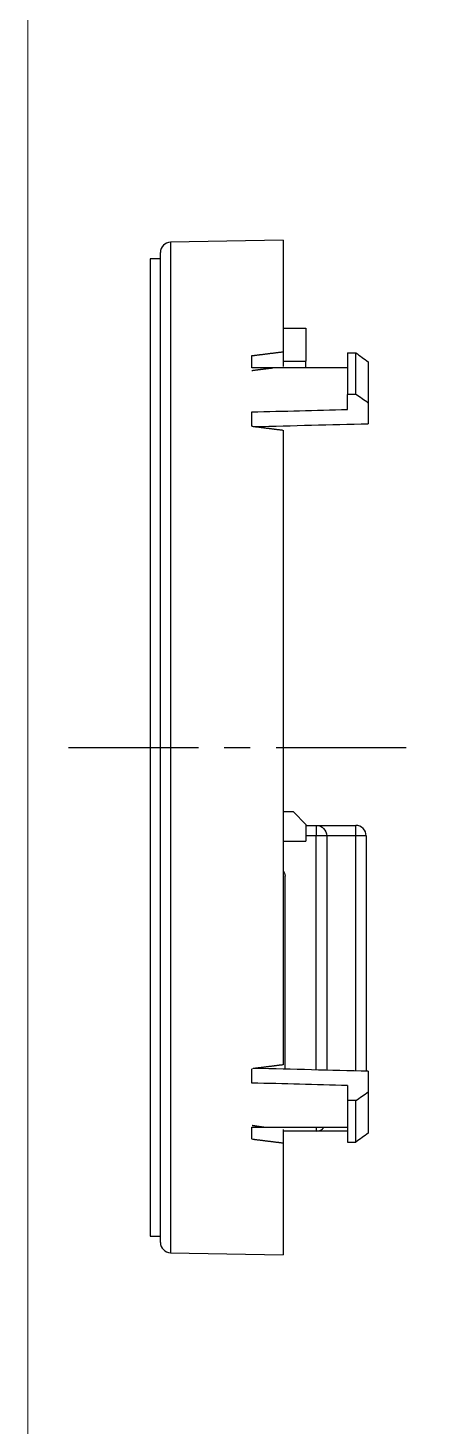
# Model space of a CAD drawing. Extents: x 31 to 995, y 307 to 726.
# Drawn here: x 151.5 to 190, y 384.3 to 518.8 of the extents above; entities that cross this region are included whole.
import ezdxf

# ---------------------------------------------------------------- set-up
doc = ezdxf.new("R2010")
doc.units = 0
doc.header["$LTSCALE"] = 10
doc.header["$MEASUREMENT"] = 0
doc.linetypes.add('CENTER', pattern=[2, 1.25, -0.25, 0.25, -0.25])
doc.layers.add('3', color=7, linetype='Continuous')

msp = doc.modelspace()

# ---------------------------------------------------------------- linework, layer by layer
at = {"linetype": 'Continuous', "lineweight": 0}
msp.add_line((151.451, 599.038), (151.451, 307.049), dxfattribs=at)
at = {"color": 1, "linetype": 'CENTER'}
msp.add_line((155.346, 449.609), (190.046, 449.609), dxfattribs=at)
at = {"layer": '3', "linetype": 'Continuous'}
for p, q in [((175.996, 498.409), (165.178, 498.22)), ((165.178, 498.22), (165.178, 400.997)), ((175.996, 498.409), (175.996, 487.677)), ((164.196, 496.609), (163.196, 496.609)), ((163.196, 496.609), (163.196, 402.609)), ((164.196, 401.997), (164.196, 497.22)), ((175.996, 489.954), (178.196, 489.954)), ((178.196, 489.954), (178.196, 486.775)), ((172.996, 486.134), (172.996, 487.305)), ((175.996, 487.677), (175.996, 486.254)), ((182.196, 487.583), (182.196, 483.567)), ((182.196, 487.583), (182.996, 487.573)), ((182.996, 483.577), (182.996, 487.573)), ((175.996, 486.775), (178.196, 486.775)), ((178.196, 486.138), (178.196, 486.775)), ((184.196, 486.709), (184.196, 482.743)), ((182.996, 483.577), (182.196, 483.567)), ((182.196, 482.126), (182.196, 483.567)), ((172.996, 480.517), (172.996, 481.892)), ((184.196, 482.743), (184.196, 480.76)), ((174.196, 480.367), (174.196, 480.505)), ((175.996, 480.141), (175.996, 419.076)), ((176.996, 443.409), (175.996, 443.409)), ((178.196, 442.209), (176.996, 443.409)), ((178.196, 442.209), (178.196, 440.609)), ((178.196, 442.109), (179.196, 442.109)), ((179.196, 442.109), (182.996, 442.109)), ((179.196, 442.109), (179.196, 441.109)), ((182.996, 441.109), (182.996, 442.109)), ((175.996, 440.609), (178.196, 440.609)), ((179.196, 441.109), (178.196, 441.109)), ((180.196, 441.109), (179.196, 441.109)), ((179.196, 418.585), (179.196, 441.109)), ((182.996, 441.109), (180.196, 441.109)), ((180.196, 441.109), (180.196, 418.56)), ((182.996, 418.488), (182.996, 441.109)), ((183.996, 441.109), (182.996, 441.109)), ((183.996, 441.109), (183.996, 418.462)), ((176.196, 418.661), (176.196, 437.227)), ((172.996, 417.325), (172.996, 418.7)), ((184.196, 418.457), (184.196, 416.474)), ((182.196, 417.091), (182.196, 415.65)), ((182.196, 415.65), (182.196, 411.635)), ((182.996, 415.64), (182.196, 415.65)), ((182.996, 411.644), (182.996, 415.64)), ((184.196, 416.474), (184.196, 412.508)), ((172.996, 411.912), (172.996, 413.083)), ((179.196, 413.069), (179.196, 412.709)), ((175.996, 412.854), (175.996, 411.54)), ((179.196, 412.709), (175.996, 412.709)), ((182.196, 412.709), (179.196, 412.709)), ((182.196, 411.635), (182.996, 411.644)), ((175.996, 411.54), (175.996, 400.809)), ((163.196, 402.609), (164.196, 402.609)), ((165.178, 400.997), (175.996, 400.809))]:
    msp.add_line(p, q, dxfattribs=at)
for points in [[(172.996, 487.305, 0), (173.056, 487.312, 0), (173.116, 487.32, 0), (173.176, 487.327, 0), (173.236, 487.335, 0), (173.296, 487.342, 0), (173.356, 487.35, 0), (173.416, 487.357, 0), (173.476, 487.365, 0), (173.536, 487.372, 0), (173.596, 487.38, 0), (173.656, 487.387, 0), (173.716, 487.395, 0), (173.776, 487.402, 0), (173.836, 487.41, 0), (173.896, 487.417, 0), (173.956, 487.424, 0), (174.016, 487.432, 0), (174.076, 487.439, 0), (174.136, 487.447, 0), (174.196, 487.454, 0), (174.256, 487.462, 0), (174.316, 487.469, 0), (174.376, 487.477, 0), (174.436, 487.484, 0), (174.496, 487.492, 0), (174.556, 487.499, 0), (174.616, 487.506, 0), (174.676, 487.514, 0), (174.736, 487.521, 0), (174.796, 487.529, 0), (174.856, 487.536, 0), (174.916, 487.544, 0), (174.976, 487.551, 0), (175.036, 487.558, 0), (175.096, 487.566, 0), (175.156, 487.573, 0), (175.216, 487.581, 0), (175.276, 487.588, 0), (175.336, 487.596, 0), (175.396, 487.603, 0), (175.456, 487.61, 0), (175.516, 487.618, 0), (175.576, 487.625, 0), (175.636, 487.633, 0), (175.696, 487.64, 0), (175.756, 487.648, 0), (175.816, 487.655, 0), (175.876, 487.662, 0), (175.936, 487.67, 0)], [(172.996, 485.883, 0), (173.037, 485.888, 0), (173.078, 485.893, 0), (173.119, 485.899, 0), (173.16, 485.904, 0), (173.2, 485.909, 0), (173.241, 485.914, 0), (173.282, 485.919, 0), (173.323, 485.924, 0), (173.364, 485.929, 0), (173.405, 485.934, 0), (173.446, 485.939, 0), (173.487, 485.944, 0), (173.528, 485.949, 0), (173.568, 485.954, 0), (173.609, 485.959, 0), (173.65, 485.964, 0), (173.691, 485.97, 0), (173.732, 485.975, 0), (173.773, 485.98, 0), (173.814, 485.985, 0), (173.855, 485.99, 0), (173.896, 485.995, 0), (173.937, 486, 0), (173.977, 486.005, 0), (174.018, 486.01, 0), (174.059, 486.015, 0), (174.1, 486.02, 0), (174.141, 486.025, 0), (174.182, 486.03, 0), (174.223, 486.035, 0), (174.264, 486.04, 0), (174.305, 486.045, 0), (174.346, 486.05, 0), (174.386, 486.056, 0), (174.427, 486.061, 0), (174.468, 486.066, 0), (174.509, 486.071, 0), (174.55, 486.076, 0), (174.591, 486.081, 0), (174.632, 486.086, 0), (174.673, 486.091, 0), (174.714, 486.096, 0), (174.755, 486.101, 0), (174.795, 486.106, 0), (174.836, 486.111, 0), (174.877, 486.116, 0), (174.918, 486.121, 0), (174.959, 486.126, 0), (175, 486.131, 0)], [(172.996, 480.517, 0), (173.056, 480.509, 0), (173.116, 480.502, 0), (173.176, 480.494, 0), (173.236, 480.487, 0), (173.296, 480.479, 0), (173.356, 480.472, 0), (173.416, 480.464, 0), (173.476, 480.457, 0), (173.536, 480.449, 0), (173.596, 480.442, 0), (173.656, 480.434, 0), (173.716, 480.427, 0), (173.776, 480.419, 0), (173.836, 480.412, 0), (173.896, 480.404, 0), (173.956, 480.397, 0), (174.016, 480.389, 0), (174.076, 480.382, 0), (174.136, 480.374, 0), (174.196, 480.367, 0), (174.256, 480.359, 0), (174.316, 480.352, 0), (174.376, 480.344, 0), (174.436, 480.337, 0), (174.496, 480.329, 0), (174.556, 480.322, 0), (174.616, 480.314, 0), (174.676, 480.307, 0), (174.736, 480.299, 0), (174.796, 480.292, 0), (174.856, 480.284, 0), (174.916, 480.277, 0), (174.976, 480.269, 0), (175.036, 480.262, 0), (175.096, 480.254, 0), (175.156, 480.246, 0), (175.216, 480.239, 0), (175.276, 480.231, 0), (175.336, 480.224, 0), (175.396, 480.216, 0), (175.456, 480.209, 0), (175.516, 480.201, 0), (175.576, 480.194, 0), (175.636, 480.186, 0), (175.696, 480.179, 0), (175.756, 480.171, 0), (175.816, 480.163, 0), (175.876, 480.156, 0), (175.936, 480.148, 0)], [(175.996, 419.076, 0), (175.936, 419.069, 0), (175.876, 419.061, 0), (175.816, 419.054, 0), (175.756, 419.046, 0), (175.696, 419.038, 0), (175.636, 419.031, 0), (175.576, 419.023, 0), (175.516, 419.016, 0), (175.456, 419.008, 0), (175.396, 419.001, 0), (175.336, 418.993, 0), (175.276, 418.986, 0), (175.216, 418.978, 0), (175.156, 418.971, 0), (175.096, 418.963, 0), (175.036, 418.956, 0), (174.976, 418.948, 0), (174.916, 418.94, 0), (174.856, 418.933, 0), (174.796, 418.925, 0), (174.736, 418.918, 0), (174.676, 418.91, 0), (174.616, 418.903, 0), (174.556, 418.895, 0), (174.496, 418.888, 0), (174.436, 418.88, 0), (174.376, 418.873, 0), (174.316, 418.865, 0), (174.256, 418.858, 0), (174.196, 418.85, 0), (174.136, 418.843, 0), (174.076, 418.835, 0), (174.016, 418.828, 0), (173.956, 418.82, 0), (173.896, 418.813, 0), (173.836, 418.805, 0), (173.776, 418.798, 0), (173.716, 418.79, 0), (173.656, 418.783, 0), (173.596, 418.775, 0), (173.536, 418.768, 0), (173.476, 418.76, 0), (173.416, 418.753, 0), (173.356, 418.745, 0), (173.296, 418.738, 0), (173.236, 418.73, 0), (173.176, 418.723, 0), (173.116, 418.715, 0), (173.056, 418.708, 0)], [(174.154, 413.066, 0), (174.13, 413.069, 0), (174.107, 413.072, 0), (174.083, 413.075, 0), (174.06, 413.078, 0), (174.036, 413.082, 0), (174.013, 413.085, 0), (173.989, 413.088, 0), (173.966, 413.092, 0), (173.942, 413.095, 0), (173.919, 413.098, 0), (173.895, 413.101, 0), (173.872, 413.105, 0), (173.849, 413.108, 0), (173.825, 413.111, 0), (173.802, 413.115, 0), (173.778, 413.118, 0), (173.755, 413.121, 0), (173.732, 413.125, 0), (173.708, 413.128, 0), (173.685, 413.132, 0), (173.662, 413.135, 0), (173.639, 413.138, 0), (173.615, 413.142, 0), (173.592, 413.145, 0), (173.569, 413.149, 0), (173.546, 413.152, 0), (173.523, 413.156, 0), (173.499, 413.159, 0), (173.476, 413.163, 0), (173.453, 413.166, 0), (173.43, 413.17, 0), (173.407, 413.173, 0), (173.384, 413.177, 0), (173.361, 413.18, 0), (173.338, 413.184, 0), (173.315, 413.187, 0), (173.292, 413.191, 0), (173.269, 413.194, 0), (173.246, 413.198, 0), (173.223, 413.202, 0), (173.2, 413.205, 0), (173.178, 413.209, 0), (173.155, 413.212, 0), (173.132, 413.216, 0), (173.109, 413.22, 0), (173.087, 413.223, 0), (173.064, 413.227, 0), (173.041, 413.231, 0), (173.019, 413.234, 0)], [(175.996, 411.54, 0), (175.936, 411.547, 0), (175.876, 411.555, 0), (175.816, 411.562, 0), (175.756, 411.57, 0), (175.696, 411.577, 0), (175.636, 411.584, 0), (175.576, 411.592, 0), (175.516, 411.599, 0), (175.456, 411.607, 0), (175.396, 411.614, 0), (175.336, 411.621, 0), (175.276, 411.629, 0), (175.216, 411.636, 0), (175.156, 411.644, 0), (175.096, 411.651, 0), (175.036, 411.659, 0), (174.976, 411.666, 0), (174.916, 411.673, 0), (174.856, 411.681, 0), (174.796, 411.688, 0), (174.736, 411.696, 0), (174.676, 411.703, 0), (174.616, 411.711, 0), (174.556, 411.718, 0), (174.496, 411.726, 0), (174.436, 411.733, 0), (174.376, 411.74, 0), (174.316, 411.748, 0), (174.256, 411.755, 0), (174.196, 411.763, 0), (174.136, 411.77, 0), (174.076, 411.778, 0), (174.016, 411.785, 0), (173.956, 411.793, 0), (173.896, 411.8, 0), (173.836, 411.808, 0), (173.776, 411.815, 0), (173.716, 411.822, 0), (173.656, 411.83, 0), (173.596, 411.837, 0), (173.536, 411.845, 0), (173.476, 411.852, 0), (173.416, 411.86, 0), (173.356, 411.867, 0), (173.296, 411.875, 0), (173.236, 411.882, 0), (173.176, 411.89, 0), (173.116, 411.897, 0), (173.056, 411.905, 0)]]:
    msp.add_polyline3d(points, dxfattribs=at)
for centre, start, end in [((165.196, 497.22), 91, 180), ((182.996, 441.109), 0, 90), ((179.196, 413.709), 270, 320.34093), ((165.196, 401.997), 180, 269)]:
    msp.add_arc(centre, 1, start, end, dxfattribs=at)
at = {"layer": '3', "linetype": 'Continuous', "extrusion": (0, 0, -1)}
msp.add_arc((-179.196, 441.109), 1, 90, 180, dxfattribs=at)
at = {"layer": '3', "linetype": 'Continuous'}
for points in [[(182.996, 487.573), (183.396, 487.285), (183.796, 486.997), (184.196, 486.709)], [(182.196, 486.141), (179.129, 486.139), (176.063, 486.137), (172.996, 486.134)], [(184.196, 482.743), (183.796, 483.021), (183.396, 483.299), (182.996, 483.577)], [(172.996, 481.892), (176.063, 481.97), (179.129, 482.048), (182.196, 482.126)], [(173.276, 480.482), (176.916, 480.574), (180.556, 480.667), (184.196, 480.76)], [(176.003, 437.781), (176.13, 437.627), (176.196, 437.428), (176.196, 437.227)], [(184.196, 418.457), (180.556, 418.55), (176.916, 418.643), (173.276, 418.735)], [(182.196, 417.091), (179.129, 417.169), (176.063, 417.247), (172.996, 417.325)], [(182.996, 415.64), (183.396, 415.918), (183.796, 416.196), (184.196, 416.474)], [(172.996, 413.083), (176.063, 413.08), (179.129, 413.078), (182.196, 413.076)], [(184.196, 412.508), (183.796, 412.22), (183.396, 411.932), (182.996, 411.644)]]:
    msp.add_open_spline(points, degree=3, dxfattribs=at)

doc.saveas('drawing.dxf')
